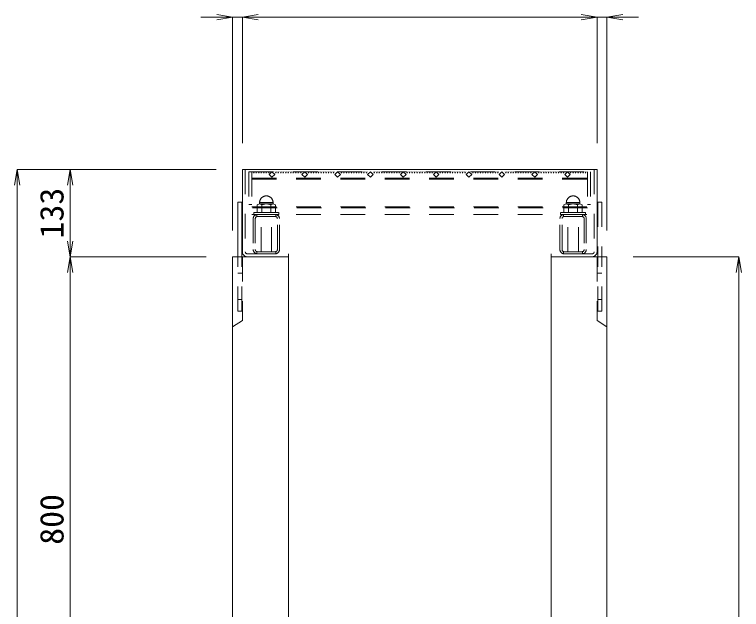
# Model space of a CAD drawing. Units: millimetres at full size; some dimension numbers follow another scale. Extents: x -734 to 58102, y 49499 to 87169.
# Drawn here: x 50880 to 51987, y 60263 to 61169 of the extents above; entities that cross this region are included whole.
import ezdxf
from ezdxf.enums import TextEntityAlignment as Align

# ---------------------------------------------------------------- set-up
doc = ezdxf.new("R2010")
doc.units = ezdxf.units.MM
doc.header["$LTSCALE"] = 50
doc.linetypes.add('USER1', pattern=[1.35, 0.75, -0.6])
for name, color, linetype, lineweight in [('寸法線', 7, 'Continuous', 13), ('本体', 2, 'Continuous', 20), ('ｸﾞﾚｰﾁﾝｸﾞ', 7, 'USER1', 9)]:
    doc.layers.add(name, color=color, linetype=linetype, lineweight=lineweight)
doc.styles.add('ＭＳ 明朝', font='')
doc.styles.get('ＭＳ 明朝').set_extended_font_data('MS Mincho')

# ---------------------------------------------------------------- blocks, each defined once
blk = doc.blocks.new('open_arrow')
at = {"color": 0, "linetype": 'Continuous', "lineweight": -2}
blk.add_lwpolyline([(7.5, 1.25), (0, 0), (7.5, -1.25)], dxfattribs=at)

msp = doc.modelspace()

# ---------------------------------------------------------------- linework, layer by layer
at = {"layer": '寸法線'}
for p, q in [((51275.07, 61164.87), (51164.07, 61164.87)), ((51212.07, 60839.97), (51212.07, 61164.87)), ((51227.07, 60972.97), (51227.07, 61164.87)), ((51767.08, 61164.87), (51227.07, 61164.87)), ((51227.07, 60972.97), (51227.07, 61164.87)), ((51719.07, 61164.87), (51830.07, 61164.87)), ((51767.07, 60972.97), (51767.07, 61164.87)), ((51767.08, 60972.97), (51767.08, 61164.87)), ((51782.07, 60839.97), (51782.07, 61164.87)), ((50884.26, 59449.95), (50884.26, 60932.95)), ((51187.05, 60932.95), (50884.26, 60932.95)), ((50964.9, 60932.95), (50964.9, 60799.95)), ((51187.05, 60932.95), (50964.9, 60932.95)), ((51172.06, 60799.95), (50964.9, 60799.95)), ((50964.9, 60799.95), (50964.9, 59999.95)), ((51172.06, 60799.95), (50964.9, 60799.95)), ((51822.1, 60799.95), (51982.89, 60799.95)), ((51982.89, 60799.95), (51982.89, 59449.95))]:
    msp.add_line(p, q, dxfattribs=at)
at = {"layer": '本体'}
for p, q in [((51212.08, 59449.95), (51212.08, 60799.95)), ((51297.08, 60799.95), (51212.08, 60799.95)), ((51297.08, 60093.79), (51297.08, 60799.95)), ((51697.08, 60093.82), (51697.08, 60799.95)), ((51782.08, 60799.95), (51697.08, 60799.95)), ((51782.08, 59449.95), (51782.08, 60799.95))]:
    msp.add_line(p, q, dxfattribs=at)
at = {"layer": '本体', "linetype": 'USER1', "lineweight": 9}
for p, q in [((51227.08, 60799.95), (51227.08, 60702.95)), ((51767.08, 60799.95), (51767.08, 60702.95)), ((51227.08, 60702.95), (51212.08, 60693.45)), ((51767.08, 60702.95), (51782.08, 60693.45))]:
    msp.add_line(p, q, dxfattribs=at)
at = {"layer": 'ｸﾞﾚｰﾁﾝｸﾞ', "linetype": 'Continuous'}
for p, q in [((51227.08, 60932.95), (51767.07, 60932.95)), ((51227.08, 60932.95), (51227.08, 60807.45)), ((51767.08, 60932.95), (51767.08, 60807.45)), ((51220.08, 60882.95), (51220.08, 60799.95)), ((51220.08, 60882.95), (51226.08, 60882.95)), ((51226.08, 60882.95), (51226.08, 60799.95))]:
    msp.add_line(p, q, dxfattribs=at)
at = {"layer": 'ｸﾞﾚｰﾁﾝｸﾞ'}
for p, q in [((51231.58, 60932.95), (51231.58, 60807.45)), ((51762.58, 60932.95), (51762.58, 60807.45)), ((51237.08, 60929.45), (51237.08, 60879.45)), ((51241.58, 60929.45), (51241.58, 60864.45)), ((51241.58, 60929.45), (51241.58, 60879.45)), ((51243.58, 60929.45), (51244.48, 60927.35)), ((51244.48, 60927.35), (51245.38, 60929.45)), ((51247.38, 60929.45), (51248.28, 60927.35)), ((51248.28, 60927.35), (51249.18, 60929.45)), ((51251.18, 60929.45), (51252.08, 60927.35)), ((51252.08, 60927.35), (51252.98, 60929.45)), ((51254.98, 60929.45), (51255.88, 60927.35)), ((51255.88, 60927.35), (51256.78, 60929.45)), ((51258.78, 60929.45), (51259.68, 60927.35)), ((51259.68, 60927.35), (51260.58, 60929.45)), ((51262.58, 60929.45), (51263.48, 60927.35)), ((51263.48, 60927.35), (51264.38, 60929.45)), ((51266.38, 60929.45), (51267.28, 60927.35)), ((51267.28, 60927.35), (51268.18, 60929.45)), ((51272.08, 60929.45), (51267.83, 60925.21)), ((51267.83, 60925.21), (51272.08, 60920.97)), ((51276.32, 60925.21), (51272.08, 60929.45)), ((51272.08, 60920.97), (51276.32, 60925.21)), ((51277.08, 60929.45), (51277.98, 60927.35)), ((51277.98, 60927.35), (51278.88, 60929.45)), ((51280.88, 60929.45), (51281.78, 60927.35)), ((51281.78, 60927.35), (51282.68, 60929.45)), ((51284.68, 60929.45), (51285.58, 60927.35)), ((51285.58, 60927.35), (51286.48, 60929.45)), ((51288.48, 60929.45), (51289.38, 60927.35)), ((51289.38, 60927.35), (51290.28, 60929.45)), ((51292.28, 60929.45), (51293.18, 60927.35)), ((51293.18, 60927.35), (51294.08, 60929.45)), ((51296.08, 60929.45), (51296.98, 60927.35)), ((51296.98, 60927.35), (51297.88, 60929.45)), ((51299.88, 60929.45), (51300.78, 60927.35)), ((51300.78, 60927.35), (51301.68, 60929.45)), ((51303.68, 60929.45), (51304.58, 60927.35)), ((51304.58, 60927.35), (51305.48, 60929.45)), ((51307.48, 60929.45), (51308.38, 60927.35)), ((51308.38, 60927.35), (51309.28, 60929.45)), ((51311.28, 60929.45), (51312.18, 60927.35)), ((51312.18, 60927.35), (51313.08, 60929.45)), ((51315.08, 60929.45), (51315.98, 60927.35)), ((51315.98, 60927.35), (51316.88, 60929.45)), ((51322.08, 60929.45), (51317.83, 60925.21)), ((51317.83, 60925.21), (51322.08, 60920.97)), ((51326.32, 60925.21), (51322.08, 60929.45)), ((51322.08, 60920.97), (51326.32, 60925.21)), ((51327.08, 60929.45), (51327.98, 60927.35)), ((51327.98, 60927.35), (51328.88, 60929.45)), ((51330.88, 60929.45), (51331.78, 60927.35)), ((51331.78, 60927.35), (51332.68, 60929.45)), ((51334.68, 60929.45), (51335.58, 60927.35)), ((51335.58, 60927.35), (51336.48, 60929.45)), ((51338.48, 60929.45), (51339.38, 60927.35)), ((51339.38, 60927.35), (51340.28, 60929.45)), ((51342.28, 60929.45), (51343.18, 60927.35)), ((51343.18, 60927.35), (51344.08, 60929.45)), ((51346.08, 60929.45), (51346.98, 60927.35)), ((51346.98, 60927.35), (51347.88, 60929.45)), ((51349.88, 60929.45), (51350.78, 60927.35)), ((51350.78, 60927.35), (51351.68, 60929.45)), ((51353.68, 60929.45), (51354.58, 60927.35)), ((51354.58, 60927.35), (51355.48, 60929.45)), ((51357.48, 60929.45), (51358.38, 60927.35)), ((51358.38, 60927.35), (51359.28, 60929.45)), ((51361.28, 60929.45), (51362.18, 60927.35)), ((51362.18, 60927.35), (51363.08, 60929.45)), ((51365.08, 60929.45), (51365.98, 60927.35)), ((51365.98, 60927.35), (51366.88, 60929.45)), ((51372.08, 60929.45), (51367.83, 60925.21)), ((51367.83, 60925.21), (51372.08, 60920.97)), ((51376.32, 60925.21), (51372.08, 60929.45)), ((51372.08, 60920.97), (51376.32, 60925.21)), ((51377.08, 60929.45), (51377.98, 60927.35)), ((51377.98, 60927.35), (51378.88, 60929.45)), ((51380.88, 60929.45), (51381.78, 60927.35)), ((51381.78, 60927.35), (51382.68, 60929.45)), ((51384.68, 60929.45), (51385.58, 60927.35)), ((51385.58, 60927.35), (51386.48, 60929.45)), ((51388.48, 60929.45), (51389.38, 60927.35)), ((51389.38, 60927.35), (51390.28, 60929.45)), ((51392.28, 60929.45), (51393.18, 60927.35)), ((51393.18, 60927.35), (51394.08, 60929.45)), ((51396.08, 60929.45), (51396.98, 60927.35)), ((51396.98, 60927.35), (51397.88, 60929.45)), ((51399.88, 60929.45), (51400.78, 60927.35)), ((51400.78, 60927.35), (51401.68, 60929.45)), ((51403.68, 60929.45), (51404.58, 60927.35)), ((51404.58, 60927.35), (51405.48, 60929.45)), ((51407.48, 60929.45), (51408.38, 60927.35)), ((51408.38, 60927.35), (51409.28, 60929.45)), ((51411.28, 60929.45), (51412.18, 60927.35)), ((51412.18, 60927.35), (51413.08, 60929.45)), ((51415.08, 60929.45), (51415.98, 60927.35)), ((51415.98, 60927.35), (51416.88, 60929.45)), ((51422.08, 60929.45), (51417.83, 60925.21)), ((51417.83, 60925.21), (51422.08, 60920.97)), ((51426.32, 60925.21), (51422.08, 60929.45)), ((51422.08, 60920.97), (51426.32, 60925.21)), ((51427.08, 60929.45), (51427.98, 60927.35)), ((51427.98, 60927.35), (51428.88, 60929.45)), ((51430.88, 60929.45), (51431.78, 60927.35)), ((51431.78, 60927.35), (51432.68, 60929.45)), ((51434.68, 60929.45), (51435.58, 60927.35)), ((51435.58, 60927.35), (51436.48, 60929.45)), ((51438.48, 60929.45), (51439.38, 60927.35)), ((51439.38, 60927.35), (51440.28, 60929.45)), ((51442.28, 60929.45), (51443.18, 60927.35)), ((51443.18, 60927.35), (51444.08, 60929.45)), ((51446.08, 60929.45), (51446.98, 60927.35)), ((51446.98, 60927.35), (51447.88, 60929.45)), ((51449.88, 60929.45), (51450.78, 60927.35)), ((51450.78, 60927.35), (51451.68, 60929.45)), ((51453.68, 60929.45), (51454.58, 60927.35)), ((51454.58, 60927.35), (51455.48, 60929.45)), ((51457.48, 60929.45), (51458.38, 60927.35)), ((51458.38, 60927.35), (51459.28, 60929.45)), ((51461.28, 60929.45), (51462.18, 60927.35)), ((51462.18, 60927.35), (51463.08, 60929.45)), ((51465.08, 60929.45), (51465.98, 60927.35)), ((51465.98, 60927.35), (51466.88, 60929.45)), ((51472.08, 60929.45), (51467.83, 60925.21)), ((51467.83, 60925.21), (51472.08, 60920.97)), ((51476.32, 60925.21), (51472.08, 60929.45)), ((51472.08, 60920.97), (51476.32, 60925.21)), ((51477.08, 60929.45), (51477.98, 60927.35)), ((51477.98, 60927.35), (51478.88, 60929.45)), ((51480.88, 60929.45), (51481.78, 60927.35)), ((51481.78, 60927.35), (51482.68, 60929.45)), ((51484.68, 60929.45), (51485.58, 60927.35)), ((51485.58, 60927.35), (51486.48, 60929.45)), ((51488.48, 60929.45), (51489.38, 60927.35)), ((51489.38, 60927.35), (51490.28, 60929.45)), ((51492.28, 60929.45), (51493.18, 60927.35)), ((51493.18, 60927.35), (51494.08, 60929.45)), ((51496.08, 60929.45), (51496.98, 60927.35)), ((51498.08, 60929.45), (51497.18, 60927.35)), ((51500.98, 60927.35), (51500.08, 60929.45)), ((51501.88, 60929.45), (51500.98, 60927.35)), ((51504.78, 60927.35), (51503.88, 60929.45)), ((51505.68, 60929.45), (51504.78, 60927.35)), ((51508.58, 60927.35), (51507.68, 60929.45)), ((51509.48, 60929.45), (51508.58, 60927.35)), ((51512.38, 60927.35), (51511.48, 60929.45)), ((51513.28, 60929.45), (51512.38, 60927.35)), ((51516.18, 60927.35), (51515.28, 60929.45)), ((51517.08, 60929.45), (51516.18, 60927.35)), ((51517.83, 60925.21), (51522.08, 60929.45)), ((51522.08, 60920.97), (51517.83, 60925.21)), ((51522.08, 60929.45), (51526.32, 60925.21)), ((51526.32, 60925.21), (51522.08, 60920.97)), ((51528.18, 60927.35), (51527.28, 60929.45)), ((51529.08, 60929.45), (51528.18, 60927.35)), ((51531.98, 60927.35), (51531.08, 60929.45)), ((51532.88, 60929.45), (51531.98, 60927.35)), ((51535.78, 60927.35), (51534.88, 60929.45)), ((51536.68, 60929.45), (51535.78, 60927.35)), ((51539.58, 60927.35), (51538.68, 60929.45)), ((51540.48, 60929.45), (51539.58, 60927.35)), ((51543.38, 60927.35), (51542.48, 60929.45)), ((51544.28, 60929.45), (51543.38, 60927.35)), ((51547.18, 60927.35), (51546.28, 60929.45)), ((51548.08, 60929.45), (51547.18, 60927.35)), ((51550.98, 60927.35), (51550.08, 60929.45)), ((51551.88, 60929.45), (51550.98, 60927.35)), ((51554.78, 60927.35), (51553.88, 60929.45)), ((51555.68, 60929.45), (51554.78, 60927.35)), ((51558.58, 60927.35), (51557.68, 60929.45)), ((51559.48, 60929.45), (51558.58, 60927.35)), ((51562.38, 60927.35), (51561.48, 60929.45)), ((51563.28, 60929.45), (51562.38, 60927.35)), ((51566.18, 60927.35), (51565.28, 60929.45)), ((51567.08, 60929.45), (51566.18, 60927.35)), ((51567.83, 60925.21), (51572.08, 60929.45)), ((51572.08, 60920.97), (51567.83, 60925.21)), ((51572.08, 60929.45), (51576.32, 60925.21)), ((51576.32, 60925.21), (51572.08, 60920.97)), ((51578.18, 60927.35), (51577.28, 60929.45)), ((51579.08, 60929.45), (51578.18, 60927.35)), ((51581.98, 60927.35), (51581.08, 60929.45)), ((51582.88, 60929.45), (51581.98, 60927.35)), ((51585.78, 60927.35), (51584.88, 60929.45)), ((51586.68, 60929.45), (51585.78, 60927.35)), ((51589.58, 60927.35), (51588.68, 60929.45)), ((51590.48, 60929.45), (51589.58, 60927.35)), ((51593.38, 60927.35), (51592.48, 60929.45)), ((51594.28, 60929.45), (51593.38, 60927.35)), ((51597.18, 60927.35), (51596.28, 60929.45)), ((51598.08, 60929.45), (51597.18, 60927.35)), ((51600.98, 60927.35), (51600.08, 60929.45)), ((51601.88, 60929.45), (51600.98, 60927.35)), ((51604.78, 60927.35), (51603.88, 60929.45)), ((51605.68, 60929.45), (51604.78, 60927.35)), ((51608.58, 60927.35), (51607.68, 60929.45)), ((51609.48, 60929.45), (51608.58, 60927.35)), ((51612.38, 60927.35), (51611.48, 60929.45)), ((51613.28, 60929.45), (51612.38, 60927.35)), ((51616.18, 60927.35), (51615.28, 60929.45)), ((51617.08, 60929.45), (51616.18, 60927.35)), ((51617.83, 60925.21), (51622.08, 60929.45)), ((51622.08, 60920.97), (51617.83, 60925.21)), ((51622.08, 60929.45), (51626.32, 60925.21)), ((51626.32, 60925.21), (51622.08, 60920.97)), ((51628.18, 60927.35), (51627.28, 60929.45)), ((51629.08, 60929.45), (51628.18, 60927.35)), ((51631.98, 60927.35), (51631.08, 60929.45)), ((51632.88, 60929.45), (51631.98, 60927.35)), ((51635.78, 60927.35), (51634.88, 60929.45)), ((51636.68, 60929.45), (51635.78, 60927.35)), ((51639.58, 60927.35), (51638.68, 60929.45)), ((51640.48, 60929.45), (51639.58, 60927.35)), ((51643.38, 60927.35), (51642.48, 60929.45)), ((51644.28, 60929.45), (51643.38, 60927.35)), ((51647.18, 60927.35), (51646.28, 60929.45)), ((51648.08, 60929.45), (51647.18, 60927.35)), ((51650.98, 60927.35), (51650.08, 60929.45)), ((51651.88, 60929.45), (51650.98, 60927.35)), ((51654.78, 60927.35), (51653.88, 60929.45)), ((51655.68, 60929.45), (51654.78, 60927.35)), ((51658.58, 60927.35), (51657.68, 60929.45)), ((51659.48, 60929.45), (51658.58, 60927.35)), ((51662.38, 60927.35), (51661.48, 60929.45)), ((51663.28, 60929.45), (51662.38, 60927.35)), ((51666.18, 60927.35), (51665.28, 60929.45)), ((51667.08, 60929.45), (51666.18, 60927.35)), ((51667.83, 60925.21), (51672.08, 60929.45)), ((51672.08, 60920.97), (51667.83, 60925.21)), ((51672.08, 60929.45), (51676.32, 60925.21)), ((51676.32, 60925.21), (51672.08, 60920.97)), ((51678.18, 60927.35), (51677.28, 60929.45)), ((51679.08, 60929.45), (51678.18, 60927.35)), ((51681.98, 60927.35), (51681.08, 60929.45)), ((51682.88, 60929.45), (51681.98, 60927.35)), ((51685.78, 60927.35), (51684.88, 60929.45)), ((51686.68, 60929.45), (51685.78, 60927.35)), ((51689.58, 60927.35), (51688.68, 60929.45)), ((51690.48, 60929.45), (51689.58, 60927.35)), ((51693.38, 60927.35), (51692.48, 60929.45)), ((51694.28, 60929.45), (51693.38, 60927.35)), ((51697.18, 60927.35), (51696.28, 60929.45)), ((51698.08, 60929.45), (51697.18, 60927.35)), ((51700.98, 60927.35), (51700.08, 60929.45)), ((51701.88, 60929.45), (51700.98, 60927.35)), ((51704.78, 60927.35), (51703.88, 60929.45)), ((51705.68, 60929.45), (51704.78, 60927.35)), ((51708.58, 60927.35), (51707.68, 60929.45)), ((51709.48, 60929.45), (51708.58, 60927.35)), ((51712.38, 60927.35), (51711.48, 60929.45)), ((51713.28, 60929.45), (51712.38, 60927.35)), ((51716.18, 60927.35), (51715.28, 60929.45)), ((51717.08, 60929.45), (51716.18, 60927.35)), ((51717.83, 60925.21), (51722.08, 60929.45)), ((51722.08, 60920.97), (51717.83, 60925.21)), ((51722.08, 60929.45), (51726.32, 60925.21)), ((51726.32, 60925.21), (51722.08, 60920.97)), ((51726.88, 60927.35), (51725.98, 60929.45)), ((51727.78, 60929.45), (51726.88, 60927.35)), ((51730.68, 60927.35), (51729.78, 60929.45)), ((51731.58, 60929.45), (51730.68, 60927.35)), ((51734.48, 60927.35), (51733.58, 60929.45)), ((51735.38, 60929.45), (51734.48, 60927.35)), ((51738.28, 60927.35), (51737.38, 60929.45)), ((51739.18, 60929.45), (51738.28, 60927.35)), ((51742.08, 60927.35), (51741.18, 60929.45)), ((51742.98, 60929.45), (51742.08, 60927.35)), ((51745.88, 60927.35), (51744.98, 60929.45)), ((51746.78, 60929.45), (51745.88, 60927.35)), ((51749.68, 60927.35), (51748.78, 60929.45)), ((51750.58, 60929.45), (51749.68, 60927.35)), ((51752.58, 60929.45), (51752.58, 60864.45)), ((51752.58, 60929.45), (51752.58, 60879.45)), ((51757.08, 60929.45), (51757.08, 60879.45)), ((51241.58, 60919.45), (51752.58, 60919.45)), ((51241.58, 60917.95), (51752.58, 60917.95)), ((51237.08, 60879.45), (51241.58, 60879.45)), ((51241.58, 60875.95), (51752.58, 60875.95)), ((51249.73, 60879.25), (51253.19, 60880.45)), ((51249.73, 60867.45), (51249.73, 60879.25)), ((51253.19, 60882.45), (51273.96, 60882.45)), ((51253.19, 60880.45), (51253.19, 60882.45)), ((51253.19, 60880.45), (51256.65, 60879.25)), ((51273.96, 60880.45), (51253.19, 60880.45)), ((51256.65, 60879.25), (51263.58, 60880.45)), ((51256.65, 60867.45), (51256.65, 60879.25)), ((51263.58, 60880.45), (51270.5, 60879.25)), ((51270.5, 60879.25), (51273.96, 60880.45)), ((51270.5, 60879.25), (51270.5, 60867.45)), ((51273.96, 60882.45), (51273.96, 60880.45)), ((51273.96, 60880.45), (51277.43, 60879.25)), ((51277.43, 60879.25), (51277.43, 60867.45)), ((51720.19, 60880.45), (51716.73, 60879.25)), ((51716.73, 60879.25), (51716.73, 60867.45)), ((51740.96, 60882.45), (51720.19, 60882.45)), ((51720.19, 60882.45), (51720.19, 60880.45)), ((51723.65, 60879.25), (51720.19, 60880.45)), ((51720.19, 60880.45), (51740.96, 60880.45)), ((51730.58, 60880.45), (51723.65, 60879.25)), ((51723.65, 60879.25), (51723.65, 60867.45)), ((51737.5, 60879.25), (51730.58, 60880.45)), ((51740.96, 60880.45), (51737.5, 60879.25)), ((51737.5, 60867.45), (51737.5, 60879.25)), ((51740.96, 60880.45), (51740.96, 60882.45)), ((51744.43, 60879.25), (51740.96, 60880.45)), ((51744.43, 60867.45), (51744.43, 60879.25)), ((51757.08, 60879.45), (51752.58, 60879.45)), ((51768.08, 60882.95), (51768.08, 60799.95)), ((51774.08, 60882.95), (51768.08, 60882.95)), ((51774.08, 60882.95), (51774.08, 60799.95)), ((51752.58, 60874.45), (51241.58, 60874.45)), ((51244.58, 60867.45), (51282.58, 60867.45)), ((51244.58, 60867.45), (51263.58, 60867.45)), ((51244.58, 60864.45), (51244.58, 60867.45)), ((51263.58, 60867.45), (51249.73, 60867.45)), ((51263.58, 60867.45), (51256.65, 60867.45)), ((51277.43, 60867.45), (51263.58, 60867.45)), ((51282.58, 60867.45), (51282.58, 60864.45)), ((51749.58, 60867.45), (51711.58, 60867.45)), ((51711.58, 60867.45), (51711.58, 60864.45)), ((51716.73, 60867.45), (51730.58, 60867.45)), ((51730.58, 60867.45), (51744.43, 60867.45)), ((51749.58, 60867.45), (51730.58, 60867.45)), ((51730.58, 60867.45), (51737.5, 60867.45)), ((51749.58, 60864.45), (51749.58, 60867.45)), ((51241.58, 60864.45), (51752.58, 60864.45)), ((51243.58, 60858.05), (51243.58, 60810.85)), ((51282.58, 60864.45), (51244.58, 60864.45)), ((51246.78, 60858.05), (51246.78, 60810.85)), ((51249.08, 60864.39), (51249.08, 60861.12)), ((51277.18, 60864.45), (51249.98, 60864.45)), ((51277.17, 60864.45), (51249.98, 60864.45)), ((51277.18, 60864.45), (51249.98, 60864.45)), ((51277.18, 60861.25), (51249.98, 60861.25)), ((51255.58, 60807.65), (51255.58, 60864.45)), ((51255.58, 60864.45), (51271.58, 60864.45)), ((51271.58, 60807.65), (51271.58, 60864.45)), ((51278.08, 60864.39), (51278.08, 60861.12)), ((51280.38, 60810.85), (51280.38, 60858.05)), ((51283.58, 60810.85), (51283.58, 60858.05)), ((51710.58, 60810.85), (51710.58, 60858.05)), ((51711.58, 60864.45), (51749.58, 60864.45)), ((51713.78, 60810.85), (51713.78, 60858.05)), ((51716.08, 60864.39), (51716.08, 60861.12)), ((51716.98, 60864.45), (51744.18, 60864.45)), ((51716.98, 60864.45), (51744.18, 60864.45)), ((51716.98, 60864.45), (51744.18, 60864.45)), ((51716.98, 60861.25), (51744.18, 60861.25)), ((51722.58, 60807.65), (51722.58, 60864.45)), ((51738.58, 60864.45), (51722.58, 60864.45)), ((51738.58, 60807.65), (51738.58, 60864.45)), ((51745.08, 60864.39), (51745.08, 60861.12)), ((51747.38, 60858.05), (51747.38, 60810.85)), ((51750.58, 60858.05), (51750.58, 60810.85)), ((51220.08, 60716.95), (51220.08, 60799.95)), ((51226.08, 60716.95), (51226.08, 60799.95)), ((51234.58, 60804.45), (51297.08, 60804.45)), ((51249.08, 60807.78), (51249.08, 60804.51)), ((51249.98, 60807.65), (51277.18, 60807.65)), ((51249.98, 60804.45), (51277.18, 60804.45)), ((51278.08, 60807.78), (51278.08, 60804.51)), ((51297.08, 60804.45), (51297.08, 60799.95)), ((51759.58, 60804.45), (51697.08, 60804.45)), ((51697.08, 60804.45), (51697.08, 60799.95)), ((51716.08, 60807.78), (51716.08, 60804.51)), ((51744.18, 60807.65), (51716.98, 60807.65)), ((51744.18, 60804.45), (51716.98, 60804.45)), ((51745.08, 60807.78), (51745.08, 60804.51)), ((51768.08, 60716.95), (51768.08, 60799.95)), ((51774.08, 60716.95), (51774.08, 60799.95)), ((51220.08, 60774.95), (51226.08, 60774.95)), ((51768.08, 60774.95), (51774.08, 60774.95)), ((51220.08, 60734.95), (51226.08, 60734.95)), ((51768.08, 60734.95), (51774.08, 60734.95)), ((51220.08, 60716.95), (51226.08, 60716.95)), ((51774.08, 60716.95), (51768.08, 60716.95))]:
    msp.add_line(p, q, dxfattribs=at)
at = {"layer": 'ｸﾞﾚｰﾁﾝｸﾞ', "lineweight": 5}
msp.add_line((51237.08, 60929.45), (51757.08, 60929.45), dxfattribs=at)
at = {"layer": 'ｸﾞﾚｰﾁﾝｸﾞ'}
for centre, radius, start, end in [((51263.58, 60882.45), 10.25, 0, 180), ((51730.58, 60882.45), 10.25, 0, 180), ((51249.98, 60858.05), 6.4, 90, 180), ((51249.98, 60858.05), 3.2, 90, 180), ((51277.18, 60858.05), 6.4, 0, 90), ((51277.18, 60858.05), 3.2, 0, 90), ((51716.98, 60858.05), 6.4, 90, 180), ((51716.98, 60858.05), 3.2, 90, 180), ((51744.18, 60858.05), 6.4, 0, 90), ((51744.18, 60858.05), 3.2, 0, 90), ((51249.98, 60810.85), 6.4, 180, 270), ((51249.98, 60810.85), 3.2, 180, 270), ((51277.18, 60810.85), 6.4, 270, 0), ((51277.18, 60810.85), 3.2, 270, 0), ((51716.98, 60810.85), 6.4, 180, 270), ((51716.98, 60810.85), 3.2, 180, 270), ((51744.18, 60810.85), 6.4, 270, 0), ((51744.18, 60810.85), 3.2, 270, 0), ((51234.58, 60807.45), 7.5, 180, 270), ((51234.58, 60807.45), 3, 180, 270), ((51759.58, 60807.45), 7.5, 270, 0), ((51759.58, 60807.45), 3, 270, 0)]:
    msp.add_arc(centre, radius, start, end, dxfattribs=at)

# ---------------------------------------------------------------- block references
at = {"layer": '寸法線', "xscale": 3.2, "yscale": 3.2}
for p, rotation in [((51212.07, 61164.87), 180), ((51767.07, 61164.87), 180), ((51767.08, 61164.87), 180), ((50884.26, 60932.95), 270), ((50964.9, 60932.95), 270), ((50964.9, 60799.95), 90), ((50964.9, 60799.95), 270), ((51982.89, 60799.95), 270)]:
    msp.add_blockref('open_arrow', p, dxfattribs=dict(at, rotation=rotation))
for p in [(51227.07, 61164.87), (51227.07, 61164.87), (51782.07, 61164.87)]:
    msp.add_blockref('open_arrow', p, dxfattribs=at)

# ---------------------------------------------------------------- texts
at = {"layer": '寸法線', "style": 'ＭＳ 明朝', "width": 1.05}
for s, p in [('133', (50936.88, 60866.45)), ('800', (50936.88, 60399.95))]:
    msp.add_text(s, height=36.03, rotation=90, dxfattribs=at).set_placement(p, align=Align.MIDDLE_CENTER)

doc.saveas('drawing.dxf')
